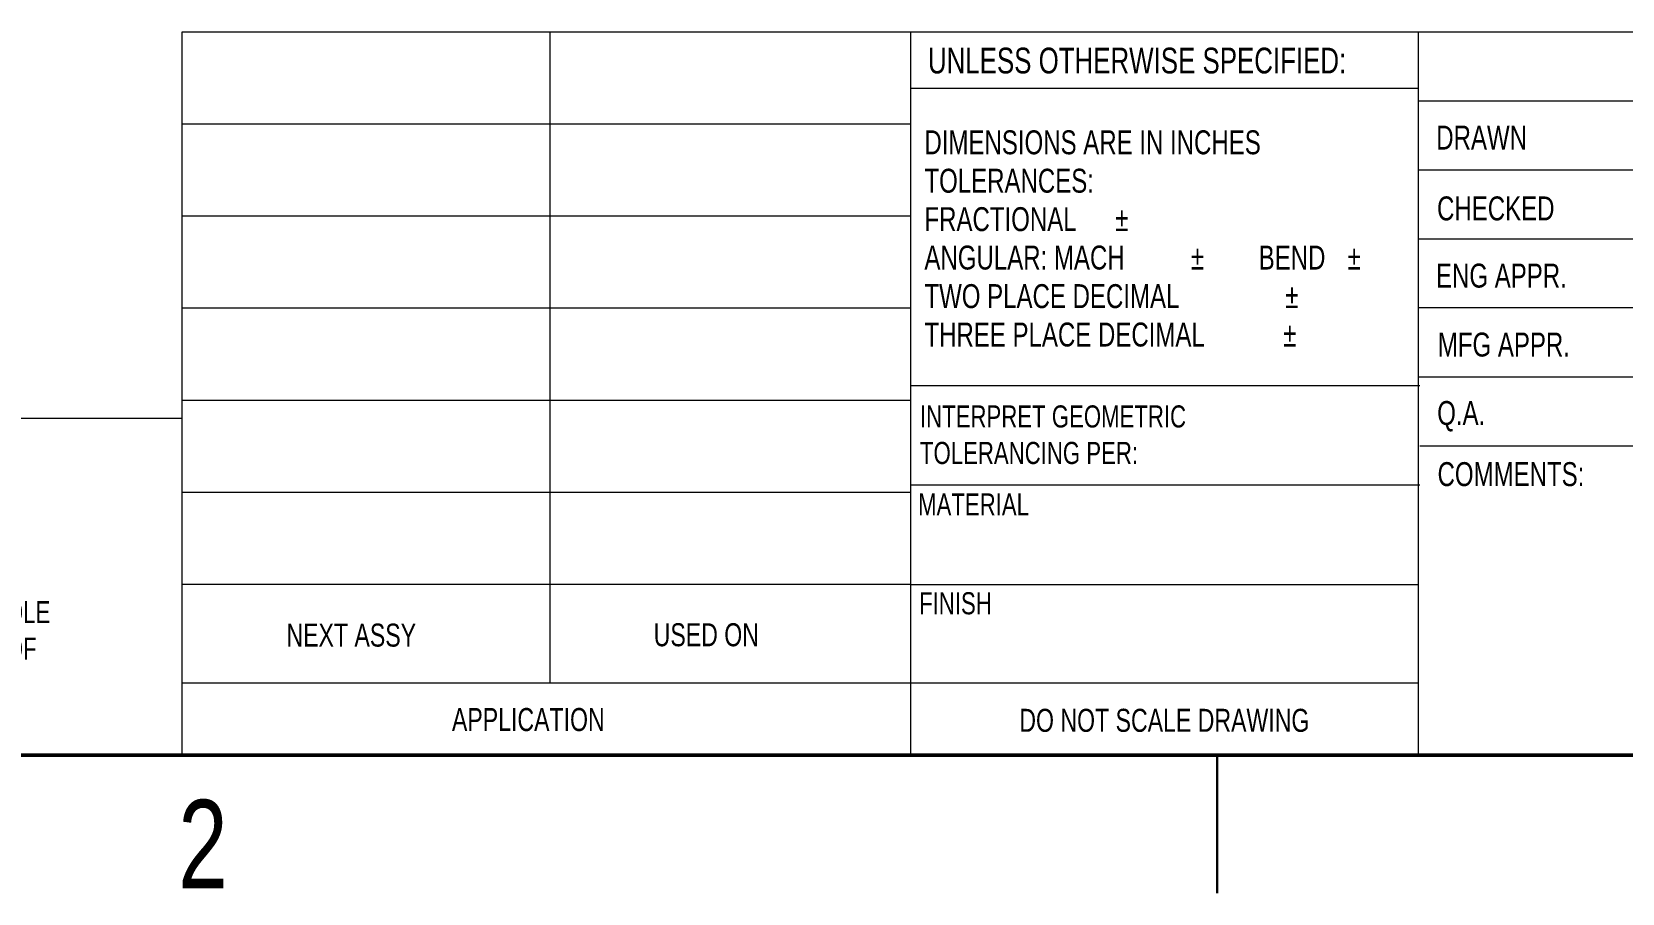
# Model space of a CAD drawing. Header units: millimetres. Extents: x 0 to 276, y 0 to 213.
# Drawn here: x 58 to 167.6, y 3.2 to 62.6 of the extents above; entities that cross this region are included whole.
import ezdxf

# ---------------------------------------------------------------- set-up
doc = ezdxf.new("R2010")
doc.units = ezdxf.units.MM
doc.styles.add('SLDTEXTSTYLE1', font='TXT', dxfattribs={"width": 0.75})

# ---------------------------------------------------------------- blocks, each defined once
blk = doc.blocks.new('SW_NOTE_0_4')
at = {"color": 0, "linetype": 'Continuous', "lineweight": 0, "char_height": 1.524, "attachment_point": 1, "style": 'SLDTEXTSTYLE1'}
for s, insert in [('INTERPRET GEOMETRIC', (0, 1.96)), ('TOLERANCING PER:', (0, -0.56))]:
    blk.add_mtext(s, dxfattribs=dict(at, insert=insert))
blk = doc.blocks.new('SW_NOTE_0_5')
at = {"color": 0, "linetype": 'Continuous', "lineweight": 0, "char_height": 1.651, "attachment_point": 1, "style": 'SLDTEXTSTYLE1'}
for s, insert in [('DIMENSIONS ARE IN INCHES', (0, 2.13)), ('TOLERANCES:', (0, -0.52)), ('FRACTIONAL', (0, -3.17)), ('%%p', (13.15, -3.17)), ('ANGULAR: MACH', (0, -5.82)), ('%%p', (18.37, -5.82)), ('BEND', (23.04, -5.82)), ('%%p', (29.16, -5.82)), ('TWO PLACE DECIMAL', (0, -8.48)), ('%%p', (24.88, -8.48)), ('THREE PLACE DECIMAL', (0, -11.13)), ('%%p', (24.73, -11.13))]:
    blk.add_mtext(s, dxfattribs=dict(at, insert=insert))
blk = doc.blocks.new('SW_NOTE_0_6')
at = {"color": 0, "linetype": 'Continuous', "lineweight": 0, "char_height": 1.524, "attachment_point": 1, "style": 'SLDTEXTSTYLE1'}
for s, insert in [('THE INFORMATION CONTAINED IN THIS', (0, 1.96)), ('DRAWING IS THE SOLE PROPERTY OF', (0, -0.56)), ('<INSERT COMPANY NAME HERE>.  ANY', (0, -3.08)), ('REPRODUCTION IN PART OR AS A WHOLE', (0, -5.61)), ('WITHOUT THE WRITTEN PERMISSION OF', (0, -8.13)), ('<INSERT COMPANY NAME HERE> IS', (0, -10.66)), ('PROHIBITED.', (0, -13.18))]:
    blk.add_mtext(s, dxfattribs=dict(at, insert=insert))

msp = doc.modelspace()

# ---------------------------------------------------------------- linework, layer by layer
at = {"color": 7, "linetype": 'Continuous', "lineweight": 18}
for p, q in [((68.3541, 62.5944), (266.7, 62.5944)), ((68.3541, 12.7), (68.3541, 62.5944)), ((93.7028, 62.5944), (93.7028, 17.6854)), ((118.5737, 12.7), (118.5737, 62.5944)), ((153.5481, 62.5944), (153.5481, 12.7)), ((153.5481, 58.6742), (118.5737, 58.6742)), ((153.5481, 57.8319), (196.6285, 57.8319)), ((68.3541, 56.2444), (118.5737, 56.2444)), ((153.5481, 53.0694), (196.6285, 53.0694)), ((68.3541, 49.8944), (118.5737, 49.8944)), ((153.5481, 48.3069), (196.6285, 48.3069)), ((68.3541, 43.5444), (118.5737, 43.5444)), ((196.6285, 43.5444), (153.5481, 43.5444)), ((196.6285, 38.7819), (153.5481, 38.7819)), ((118.5737, 38.1946), (153.6626, 38.1946)), ((68.3541, 37.1944), (118.5737, 37.1944)), ((68.3541, 35.9244), (26.769, 35.9244)), ((196.6285, 34.0194), (153.6626, 34.0194)), ((68.3541, 30.8444), (118.5737, 30.8444)), ((118.5737, 31.3366), (153.6626, 31.3366)), ((68.3541, 24.4944), (118.5737, 24.4944)), ((118.5737, 24.4786), (153.5481, 24.4786)), ((68.3541, 17.6854), (153.5481, 17.6854))]:
    msp.add_line(p, q, dxfattribs=at)
at = {"color": 7, "linetype": 'Continuous', "lineweight": 50}
msp.add_line((266.7, 12.7), (12.7, 12.7), dxfattribs=at)
at = {"color": 7, "linetype": 'Continuous', "lineweight": 25}
for p, q in [((139.7, 3.175), (139.7, 12.7)), ((139.7, 12.7), (139.7, 3.175))]:
    msp.add_line(p, q, dxfattribs=at)

# ---------------------------------------------------------------- block references
at = {"color": 7, "linetype": 'Continuous', "lineweight": 0}
for name, p in [('SW_NOTE_0_5', (119.5173, 53.6662)), ('SW_NOTE_0_4', (119.2089, 34.8636)), ('SW_NOTE_0_6', (27.7544, 28.9376))]:
    msp.add_blockref(name, p, dxfattribs=at)

# ---------------------------------------------------------------- texts
at = {"color": 7, "linetype": 'Continuous', "lineweight": 0, "style": 'SLDTEXTSTYLE1'}
for s, insert, char_height, attachment_point in [('UNLESS OTHERWISE SPECIFIED:', (119.758, 61.499), 1.778, 1), ('DRAWN', (154.7966, 56.1227), 1.651, 1), ('CHECKED', (154.8507, 51.2368), 1.651, 1), ('ENG APPR.', (154.7772, 46.6008), 1.651, 1), ('MFG APPR.', (154.9029, 41.8455), 1.651, 1), ('Q.A.', (154.8616, 37.123), 1.651, 1), ('COMMENTS:', (154.8838, 32.9087), 1.651, 1), ('MATERIAL', (119.0802, 30.753), 1.524, 1), ('FINISH', (119.1497, 23.9382), 1.524, 1), ('NEXT ASSY', (75.5415, 21.7713), 1.5875, 1), ('USED ON', (100.8541, 21.7976), 1.5875, 1), ('APPLICATION', (86.9496, 15.9496), 1.5875, 1), ('DO NOT SCALE DRAWING', (136.0537, 15.8946), 1.5875, 2), ('2', (69.7886, 9.6127), 6.096, 2)]:
    msp.add_mtext(s, dxfattribs=dict(at, insert=insert, char_height=char_height, attachment_point=attachment_point))

doc.saveas('drawing.dxf')
